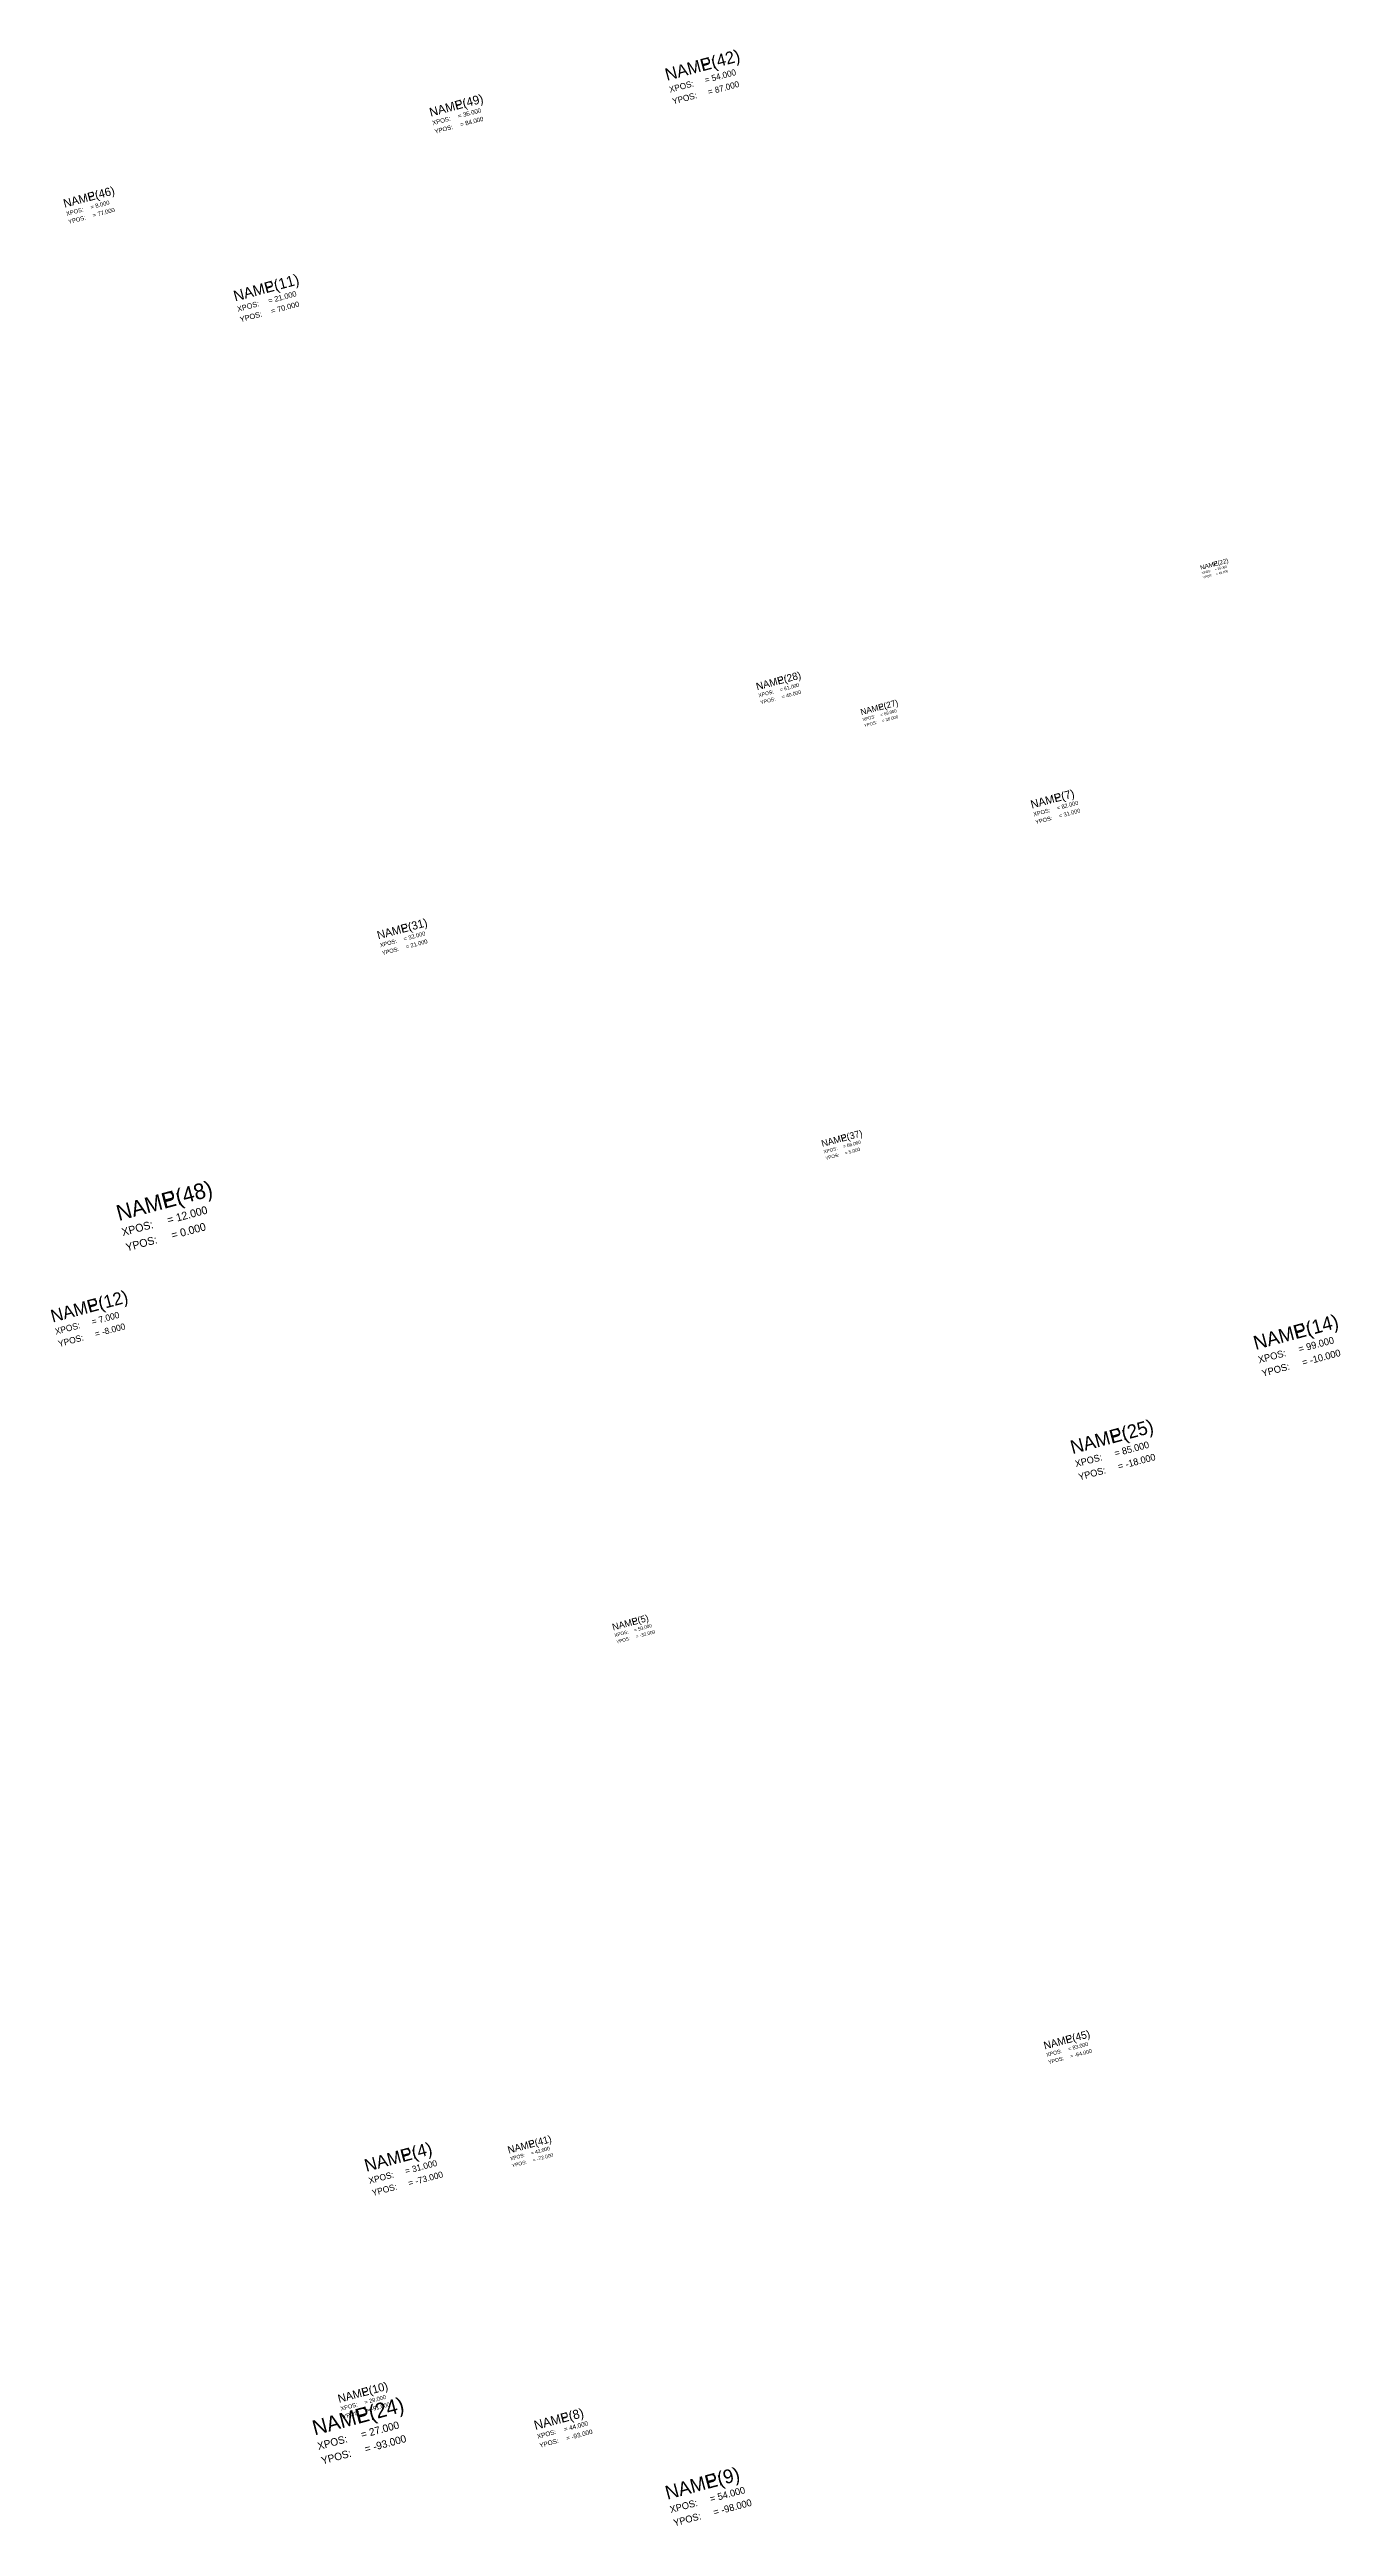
# Model space of a CAD drawing. Header units: metres. Extents: x -97 to 106, y -101 to 101.
# Drawn here: x 7 to 105.8, y -101.1 to 88.5 of the extents above; entities that cross this region are included whole.
import ezdxf

# ---------------------------------------------------------------- set-up
doc = ezdxf.new("R2010")
doc.units = ezdxf.units.M

# ---------------------------------------------------------------- blocks, each defined once
blk = doc.blocks.new('FLAG')
at = {"color": 3}
blk.add_text('NAME:', height=0.5, dxfattribs=at).set_placement((0, -0.5))
at = {"color": 4}
for s, p in [('XPOS:', (0, -1)), ('YPOS:', (0, -1.5))]:
    blk.add_text(s, height=0.25, dxfattribs=at).set_placement(p)
at = {"color": 3}
blk.add_attdef('NAME', (1.5, -0.5), '', height=0.5, dxfattribs=at)
at = {"color": 4}
for tag, p in [('XPOS', (1.5, -1)), ('YPOS', (1.5, -1.5))]:
    blk.add_attdef(tag, p, '', height=0.25, dxfattribs=at)

msp = doc.modelspace()

# ---------------------------------------------------------------- block references
at = {"rotation": 15}
for p, xscale, yscale, zscale, values in [((54, 87), 1.8749271037336692, 1.8749271037336692, 1.8749271037336692, {'NAME': 'P(42)', 'XPOS': '= 54.000', 'YPOS': '= 87.000'}), ((36, 84), 1.3467773097438285, 1.3467773097438285, 1.3467773097438285, {'NAME': 'P(49)', 'XPOS': '= 36.000', 'YPOS': '= 84.000'}), ((8, 77), 1.2829166868063697, 1.2829166868063697, 1.2829166868063697, {'NAME': 'P(46)', 'XPOS': '= 8.000', 'YPOS': '= 77.000'}), ((21, 70), 1.6400480272309528, 1.6400480272309528, 1.6400480272309528, {'NAME': 'P(11)', 'XPOS': '= 21.000', 'YPOS': '= 70.000'}), ((95, 49), 0.6947700742504985, 0.6947700742504985, 0.6947700742504985, {'NAME': 'P(22)', 'XPOS': '= 95.000', 'YPOS': '= 49.000'}), ((61, 40), 1.1237724669327178, 1.1237724669327178, 1.1237724669327178, {'NAME': 'P(28)', 'XPOS': '= 61.000', 'YPOS': '= 40.000'}), ((69, 38), 0.941479343858272, 0.941479343858272, 0.941479343858272, {'NAME': 'P(27)', 'XPOS': '= 69.000', 'YPOS': '= 38.000'}), ((82, 31), 1.2400250752907, 1.2400250752907, 1.2400250752907, {'NAME': 'P(7)', 'XPOS': '= 82.000', 'YPOS': '= 31.000'}), ((32, 21), 1.257788360049055, 1.257788360049055, 1.257788360049055, {'NAME': 'P(31)', 'XPOS': '= 32.000', 'YPOS': '= 21.000'}), ((66, 5), 1.0283087182074964, 1.0283087182074964, 1.0283087182074964, {'NAME': 'P(37)', 'XPOS': '= 66.000', 'YPOS': '= 5.000'}), ((12, 0), 2.4038635945479063, 2.4038635945479063, 2.4038635945479063, {'NAME': 'P(48)', 'XPOS': '= 12.000', 'YPOS': '= 0.000'}), ((7, -8), 1.9326971839561637, 1.9326971839561637, 1.9326971839561637, {'NAME': 'P(12)', 'XPOS': '= 7.000', 'YPOS': '= -8.000'}), ((99, -10), 2.1268292633234935, 2.1268292633234935, 2.1268292633234935, {'NAME': 'P(14)', 'XPOS': '= 99.000', 'YPOS': '= -10.000'}), ((85, -18), 2.0772783060703643, 2.0772783060703643, 2.0772783060703643, {'NAME': 'P(25)', 'XPOS': '= 85.000', 'YPOS': '= -18.000'}), ((50, -32), 1.032719872115952, 1.032719872115952, 1.032719872115952, {'NAME': 'P(5)', 'XPOS': '= 50.000', 'YPOS': '= -32.000'}), ((83, -64), 1.1605913426308114, 1.1605913426308114, 1.1605913426308114, {'NAME': 'P(45)', 'XPOS': '= 83.000', 'YPOS': '= -64.000'}), ((31, -73), 1.918566085342455, 1.918566085342455, 1.918566085342455, {'NAME': 'P(4)', 'XPOS': '= 31.000', 'YPOS': '= -73.000'}), ((42, -72), 1.0975973494190099, 1.0975973494190099, 1.0975973494190099, {'NAME': 'P(41)', 'XPOS': '= 42.000', 'YPOS': '= -72.000'}), ((29, -91), 1.2536158549203351, 1.2536158549203351, 1.2536158549203351, {'NAME': 'P(10)', 'XPOS': '= 29.000', 'YPOS': '= -91.000'}), ((27, -93), 2.289903029880289, 2.289903029880289, 2.289903029880289, {'NAME': 'P(24)', 'XPOS': '= 27.000', 'YPOS': '= -93.000'}), ((44, -93), 1.4080959490875196, 1.4080959490875196, 1.4080959490875196, {'NAME': 'P(8)', 'XPOS': '= 44.000', 'YPOS': '= -93.000'}), ((54, -98), 2.111590153289653, 2.111590153289653, 2.111590153289653, {'NAME': 'P(9)', 'XPOS': '= 54.000', 'YPOS': '= -98.000'})]:
    msp.add_blockref('FLAG', p, dxfattribs=dict(at, xscale=xscale, yscale=yscale, zscale=zscale)).add_auto_attribs(values)

doc.saveas('drawing.dxf')
